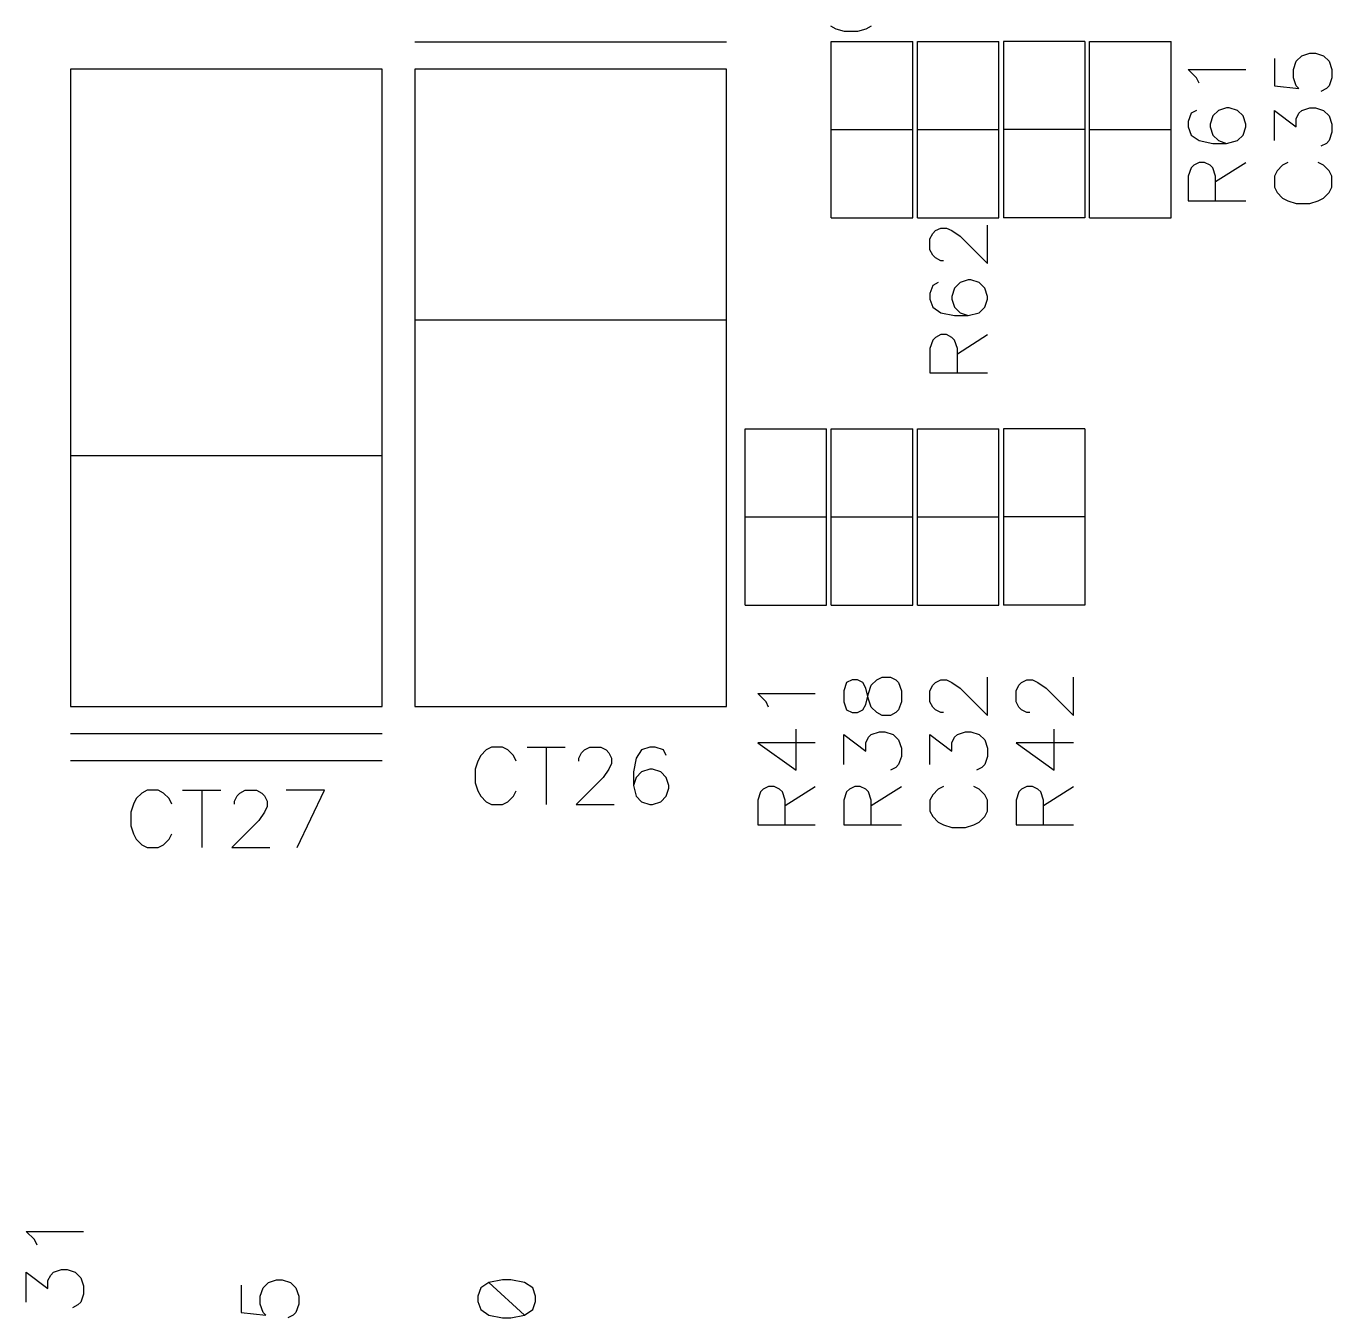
# Model space of a CAD drawing. Extents: x 295 to 953, y 10 to 290.
# Drawn here: x 602.6 to 646.9, y 133.34 to 177.17 of the extents above; entities that cross this region are included whole.
import ezdxf

# ---------------------------------------------------------------- set-up
doc = ezdxf.new("R2010")
doc.units = 0
doc.header["$LTSCALE"] = 5
doc.header["$MEASUREMENT"] = 0
doc.layers.add('DV-PEI-A6_BSK', color=2, linetype='CONTINUOUS')

msp = doc.modelspace()

# ---------------------------------------------------------------- linework, layer by layer
at = {"layer": 'DV-PEI-A6_BSK', "color": 7}
for p, q in [((629.892, 177.18), (630.073, 177.086)), ((630.073, 177.086), (630.353, 176.999)), ((630.353, 176.999), (630.815, 176.999)), ((630.815, 176.999), (631.095, 177.086)), ((631.095, 177.086), (631.282, 177.18)), ((626.363, 176.625), (615.783, 176.625)), ((629.915, 170.672), (629.915, 176.648)), ((629.915, 176.648), (632.678, 176.648)), ((632.678, 170.672), (632.678, 176.648)), ((632.836, 170.672), (632.836, 176.648)), ((632.836, 176.648), (635.599, 176.648)), ((635.599, 170.672), (635.599, 176.648)), ((635.757, 176.648), (635.757, 170.672)), ((638.52, 176.648), (635.757, 176.648)), ((638.52, 176.648), (638.52, 170.672)), ((638.678, 170.672), (638.678, 176.648)), ((638.678, 176.648), (641.441, 176.648)), ((641.441, 170.672), (641.441, 176.648)), ((644.947, 176.075), (644.947, 175.147)), ((645.595, 175.702), (645.689, 175.982)), ((645.689, 175.982), (645.876, 176.163)), ((645.876, 176.163), (646.15, 176.257)), ((646.15, 176.257), (646.337, 176.257)), ((646.337, 176.257), (646.617, 176.163)), ((646.617, 176.163), (646.804, 175.982)), ((646.804, 175.982), (646.898, 175.702)), ((604.099, 175.707), (604.099, 154.086)), ((614.679, 175.707), (604.099, 175.707)), ((614.679, 154.086), (614.679, 175.707)), ((615.783, 175.707), (615.783, 154.086)), ((626.363, 175.707), (615.783, 175.707)), ((626.363, 154.086), (626.363, 175.707)), ((642.306, 175.421), (642.026, 175.702)), ((642.026, 175.702), (643.977, 175.702)), ((645.595, 175.421), (645.595, 175.702)), ((646.898, 175.702), (646.898, 175.421)), ((642.394, 175.24), (642.306, 175.421)), ((644.947, 175.147), (645.782, 175.053)), ((645.689, 175.147), (645.595, 175.421)), ((645.782, 175.053), (645.689, 175.147)), ((646.711, 175.053), (646.524, 174.96)), ((646.804, 175.147), (646.711, 175.053)), ((646.898, 175.421), (646.804, 175.147)), ((642.119, 174.218), (642.026, 173.937)), ((642.306, 174.311), (642.119, 174.218)), ((642.861, 174.124), (642.768, 173.844)), ((643.048, 174.311), (642.861, 174.124)), ((643.323, 174.405), (643.048, 174.311)), ((643.416, 174.405), (643.323, 174.405)), ((643.696, 174.311), (643.416, 174.405)), ((643.883, 174.124), (643.696, 174.311)), ((643.977, 173.844), (643.883, 174.124)), ((644.947, 173.289), (644.947, 174.311)), ((644.947, 174.311), (645.689, 173.75)), ((645.689, 174.031), (645.782, 174.218)), ((645.782, 174.218), (645.876, 174.311)), ((645.876, 174.311), (646.15, 174.405)), ((646.15, 174.405), (646.337, 174.405)), ((646.337, 174.405), (646.617, 174.311)), ((646.617, 174.311), (646.804, 174.124)), ((646.804, 174.124), (646.898, 173.844)), ((629.915, 173.663), (632.678, 173.663)), ((632.836, 173.663), (635.599, 173.663)), ((638.52, 173.663), (635.757, 173.663)), ((638.678, 173.663), (641.441, 173.663)), ((642.026, 173.937), (642.026, 173.75)), ((642.026, 173.75), (642.119, 173.476)), ((642.768, 173.844), (642.768, 173.75)), ((642.768, 173.75), (642.861, 173.476)), ((643.883, 173.476), (643.977, 173.75)), ((643.977, 173.75), (643.977, 173.844)), ((645.689, 173.75), (645.689, 174.031)), ((646.898, 173.844), (646.898, 173.569)), ((642.119, 173.476), (642.394, 173.289)), ((642.394, 173.289), (642.861, 173.195)), ((642.861, 173.476), (643.048, 173.289)), ((643.048, 173.289), (643.323, 173.195)), ((643.323, 173.195), (643.696, 173.289)), ((643.696, 173.289), (643.883, 173.476)), ((646.804, 173.289), (646.711, 173.195)), ((646.898, 173.569), (646.804, 173.289)), ((642.861, 173.195), (643.323, 173.195)), ((646.711, 173.195), (646.524, 173.102)), ((642.119, 172.36), (642.026, 172.08)), ((642.213, 172.453), (642.119, 172.36)), ((642.394, 172.547), (642.213, 172.453)), ((642.581, 172.547), (642.394, 172.547)), ((642.768, 172.453), (642.581, 172.547)), ((642.861, 172.36), (642.768, 172.453)), ((642.955, 172.08), (642.861, 172.36)), ((642.955, 171.898), (643.977, 172.547)), ((645.227, 172.453), (645.04, 172.267)), ((645.408, 172.547), (645.227, 172.453)), ((646.617, 172.453), (646.431, 172.547)), ((646.804, 172.267), (646.617, 172.453)), ((642.026, 172.08), (642.026, 171.244)), ((642.955, 171.244), (642.955, 172.08)), ((645.04, 172.267), (644.947, 172.08)), ((644.947, 172.08), (644.947, 171.712)), ((646.898, 172.08), (646.804, 172.267)), ((646.898, 171.712), (646.898, 172.08)), ((644.947, 171.712), (645.04, 171.525)), ((645.04, 171.525), (645.227, 171.338)), ((646.617, 171.338), (646.804, 171.525)), ((646.804, 171.525), (646.898, 171.712)), ((642.026, 171.244), (643.977, 171.244)), ((645.227, 171.338), (645.408, 171.244)), ((645.408, 171.244), (645.689, 171.157)), ((645.689, 171.157), (646.15, 171.157)), ((646.15, 171.157), (646.431, 171.244)), ((646.431, 171.244), (646.617, 171.338)), ((629.915, 170.672), (632.678, 170.672)), ((632.836, 170.672), (635.599, 170.672)), ((638.52, 170.672), (635.757, 170.672)), ((638.678, 170.672), (641.441, 170.672)), ((633.263, 169.953), (633.356, 170.14)), ((633.356, 170.14), (633.45, 170.233)), ((633.45, 170.233), (633.631, 170.321)), ((633.631, 170.321), (633.818, 170.321)), ((633.818, 170.321), (634.005, 170.233)), ((634.005, 170.233), (634.285, 170.047)), ((635.214, 169.118), (635.214, 170.415)), ((633.263, 169.579), (633.263, 169.953)), ((634.285, 170.047), (635.214, 169.118)), ((633.356, 169.398), (633.263, 169.579)), ((633.45, 169.305), (633.356, 169.398)), ((633.631, 169.211), (633.45, 169.305)), ((633.724, 169.211), (633.631, 169.211)), ((633.356, 168.376), (633.263, 168.095)), ((633.543, 168.469), (633.356, 168.376)), ((634.285, 168.469), (634.098, 168.282)), ((634.56, 168.563), (634.285, 168.469)), ((634.653, 168.563), (634.56, 168.563)), ((634.933, 168.469), (634.653, 168.563)), ((635.12, 168.282), (634.933, 168.469)), ((633.263, 168.095), (633.263, 167.908)), ((633.263, 167.908), (633.356, 167.634)), ((634.098, 168.282), (634.005, 168.002)), ((634.005, 168.002), (634.005, 167.908)), ((634.005, 167.908), (634.098, 167.634)), ((635.214, 168.002), (635.12, 168.282)), ((635.12, 167.634), (635.214, 167.908)), ((635.214, 167.908), (635.214, 168.002)), ((633.356, 167.634), (633.631, 167.447)), ((634.098, 167.634), (634.285, 167.447)), ((634.933, 167.447), (635.12, 167.634)), ((626.363, 167.196), (615.783, 167.196)), ((633.631, 167.447), (634.098, 167.353)), ((634.098, 167.353), (634.56, 167.353)), ((634.285, 167.447), (634.56, 167.353)), ((634.56, 167.353), (634.933, 167.447)), ((633.45, 166.611), (633.356, 166.518)), ((633.631, 166.705), (633.45, 166.611)), ((633.818, 166.705), (633.631, 166.705)), ((634.005, 166.611), (633.818, 166.705)), ((634.098, 166.518), (634.005, 166.611)), ((634.192, 166.056), (635.214, 166.705)), ((633.356, 166.518), (633.263, 166.238)), ((633.263, 166.238), (633.263, 165.402)), ((634.192, 166.238), (634.098, 166.518)), ((634.192, 165.402), (634.192, 166.238)), ((633.263, 165.402), (635.214, 165.402)), ((626.994, 157.527), (626.994, 163.504)), ((626.994, 163.504), (629.757, 163.504)), ((629.757, 157.527), (629.757, 163.504)), ((629.915, 157.527), (629.915, 163.504)), ((629.915, 163.504), (632.678, 163.504)), ((632.678, 157.527), (632.678, 163.504)), ((632.836, 157.527), (632.836, 163.504)), ((632.836, 163.504), (635.599, 163.504)), ((635.599, 157.527), (635.599, 163.504)), ((635.757, 163.504), (635.757, 157.527)), ((638.52, 163.504), (635.757, 163.504)), ((638.52, 163.504), (638.52, 157.527)), ((604.099, 162.598), (614.679, 162.598)), ((626.994, 160.518), (629.757, 160.518)), ((629.915, 160.518), (632.678, 160.518)), ((632.836, 160.518), (635.599, 160.518)), ((638.52, 160.518), (635.757, 160.518)), ((626.994, 157.527), (629.757, 157.527)), ((629.915, 157.527), (632.678, 157.527)), ((632.836, 157.527), (635.599, 157.527)), ((638.52, 157.527), (635.757, 157.527)), ((631.457, 154.986), (631.639, 155.079)), ((631.639, 155.079), (631.919, 155.079)), ((631.919, 155.079), (632.106, 154.986)), ((635.214, 153.782), (635.214, 155.079)), ((638.135, 153.782), (638.135, 155.079)), ((630.435, 154.898), (630.342, 154.618)), ((630.342, 154.618), (630.342, 154.244)), ((630.622, 154.986), (630.435, 154.898)), ((630.803, 154.986), (630.622, 154.986)), ((630.99, 154.898), (630.803, 154.986)), ((631.084, 154.711), (630.99, 154.898)), ((631.177, 154.337), (631.084, 154.711)), ((631.177, 154.524), (631.271, 154.805)), ((631.271, 154.805), (631.457, 154.986)), ((632.106, 154.986), (632.199, 154.898)), ((632.199, 154.898), (632.293, 154.618)), ((632.293, 154.618), (632.293, 154.244)), ((633.263, 154.618), (633.356, 154.805)), ((633.263, 154.244), (633.263, 154.618)), ((633.356, 154.805), (633.45, 154.898)), ((633.45, 154.898), (633.631, 154.986)), ((633.631, 154.986), (633.818, 154.986)), ((633.818, 154.986), (634.005, 154.898)), ((634.005, 154.898), (634.285, 154.711)), ((634.285, 154.711), (635.214, 153.782)), ((636.184, 154.618), (636.277, 154.805)), ((636.184, 154.244), (636.184, 154.618)), ((636.277, 154.805), (636.371, 154.898)), ((636.371, 154.898), (636.552, 154.986)), ((636.552, 154.986), (636.739, 154.986)), ((636.739, 154.986), (636.926, 154.898)), ((636.926, 154.898), (637.206, 154.711)), ((637.206, 154.711), (638.135, 153.782)), ((627.701, 154.244), (627.421, 154.524)), ((627.421, 154.524), (629.372, 154.524)), ((627.789, 154.063), (627.701, 154.244)), ((630.342, 154.244), (630.435, 153.969)), ((631.084, 154.15), (631.177, 154.524)), ((631.271, 154.063), (631.177, 154.337)), ((632.293, 154.244), (632.199, 153.969)), ((633.356, 154.063), (633.263, 154.244)), ((636.277, 154.063), (636.184, 154.244)), ((604.099, 154.086), (614.679, 154.086)), ((615.783, 154.086), (626.363, 154.086)), ((630.435, 153.969), (630.622, 153.876)), ((630.622, 153.876), (630.803, 153.876)), ((630.803, 153.876), (630.99, 153.969)), ((630.99, 153.969), (631.084, 154.15)), ((631.457, 153.876), (631.271, 154.063)), ((631.639, 153.782), (631.457, 153.876)), ((631.919, 153.782), (631.639, 153.782)), ((632.106, 153.876), (631.919, 153.782)), ((632.199, 153.969), (632.106, 153.876)), ((633.45, 153.969), (633.356, 154.063)), ((633.631, 153.876), (633.45, 153.969)), ((633.724, 153.876), (633.631, 153.876)), ((636.371, 153.969), (636.277, 154.063)), ((636.552, 153.876), (636.371, 153.969)), ((636.645, 153.876), (636.552, 153.876)), ((628.718, 151.925), (628.718, 153.315)), ((637.481, 151.925), (637.481, 153.315)), ((604.099, 153.169), (614.679, 153.169)), ((629.372, 152.854), (627.421, 152.854)), ((627.421, 152.854), (628.718, 151.925)), ((630.342, 152.112), (630.342, 153.134)), ((630.342, 153.134), (631.084, 152.573)), ((631.084, 152.854), (631.177, 153.04)), ((631.084, 152.573), (631.084, 152.854)), ((631.177, 153.04), (631.271, 153.134)), ((631.271, 153.134), (631.545, 153.227)), ((631.545, 153.227), (631.732, 153.227)), ((631.732, 153.227), (632.012, 153.134)), ((632.012, 153.134), (632.199, 152.947)), ((632.199, 152.947), (632.293, 152.667)), ((633.263, 152.112), (633.263, 153.134)), ((633.263, 153.134), (634.005, 152.573)), ((634.005, 152.854), (634.098, 153.04)), ((634.005, 152.573), (634.005, 152.854)), ((634.098, 153.04), (634.192, 153.134)), ((634.192, 153.134), (634.466, 153.227)), ((634.466, 153.227), (634.653, 153.227)), ((634.653, 153.227), (634.933, 153.134)), ((634.933, 153.134), (635.12, 152.947)), ((635.12, 152.947), (635.214, 152.667)), ((638.135, 152.854), (636.184, 152.854)), ((636.184, 152.854), (637.481, 151.925)), ((618.021, 152.421), (617.927, 152.234)), ((618.208, 152.608), (618.021, 152.421)), ((618.389, 152.702), (618.208, 152.608)), ((618.763, 152.702), (618.389, 152.702)), ((618.944, 152.608), (618.763, 152.702)), ((619.131, 152.421), (618.944, 152.608)), ((619.224, 152.234), (619.131, 152.421)), ((619.592, 152.702), (620.889, 152.702)), ((620.241, 152.702), (620.241, 150.756)), ((621.351, 152.328), (621.444, 152.515)), ((621.444, 152.515), (621.538, 152.608)), ((621.538, 152.608), (621.719, 152.702)), ((621.719, 152.702), (622.093, 152.702)), ((622.093, 152.702), (622.274, 152.608)), ((622.274, 152.608), (622.367, 152.515)), ((622.367, 152.515), (622.461, 152.328)), ((623.477, 152.608), (623.29, 152.328)), ((623.758, 152.702), (623.477, 152.608)), ((623.939, 152.702), (623.758, 152.702)), ((624.219, 152.608), (623.939, 152.702)), ((624.313, 152.421), (624.219, 152.608)), ((632.293, 152.392), (632.199, 152.112)), ((632.293, 152.667), (632.293, 152.392)), ((635.214, 152.392), (635.12, 152.112)), ((635.214, 152.667), (635.214, 152.392)), ((604.099, 152.246), (614.679, 152.246)), ((617.927, 152.234), (617.834, 151.96)), ((617.834, 151.96), (617.834, 151.498)), ((621.351, 152.234), (621.351, 152.328)), ((622.367, 151.96), (622.18, 151.679)), ((622.461, 152.147), (622.367, 151.96)), ((622.461, 152.328), (622.461, 152.147)), ((623.29, 152.328), (623.203, 151.866)), ((623.758, 151.96), (623.477, 151.866)), ((623.845, 151.96), (623.758, 151.96)), ((624.126, 151.866), (623.845, 151.96)), ((632.106, 152.018), (631.919, 151.925)), ((632.199, 152.112), (632.106, 152.018)), ((635.027, 152.018), (634.84, 151.925)), ((635.12, 152.112), (635.027, 152.018)), ((622.18, 151.679), (621.257, 150.756)), ((623.203, 151.866), (623.203, 151.405)), ((623.29, 151.679), (623.203, 151.405)), ((623.477, 151.866), (623.29, 151.679)), ((624.313, 151.679), (624.126, 151.866)), ((624.4, 151.405), (624.313, 151.679)), ((606.524, 151.148), (606.337, 150.961)), ((606.705, 151.241), (606.524, 151.148)), ((607.079, 151.241), (606.705, 151.241)), ((607.26, 151.148), (607.079, 151.241)), ((607.447, 150.961), (607.26, 151.148)), ((607.908, 151.241), (609.205, 151.241)), ((608.557, 151.241), (608.557, 149.296)), ((609.76, 151.054), (609.854, 151.148)), ((609.854, 151.148), (610.035, 151.241)), ((610.035, 151.241), (610.409, 151.241)), ((610.409, 151.241), (610.59, 151.148)), ((610.59, 151.148), (610.683, 151.054)), ((612.716, 151.241), (611.425, 151.241)), ((611.793, 149.296), (612.716, 151.241)), ((617.834, 151.498), (617.927, 151.218)), ((617.927, 151.218), (618.021, 151.037)), ((619.131, 151.037), (619.224, 151.218)), ((623.203, 151.405), (623.29, 151.037)), ((624.313, 151.037), (624.4, 151.311)), ((624.4, 151.311), (624.4, 151.405)), ((627.514, 151.183), (627.421, 150.902)), ((627.608, 151.276), (627.514, 151.183)), ((627.789, 151.37), (627.608, 151.276)), ((627.976, 151.37), (627.789, 151.37)), ((628.163, 151.276), (627.976, 151.37)), ((628.256, 151.183), (628.163, 151.276)), ((628.35, 150.902), (628.256, 151.183)), ((628.35, 150.721), (629.372, 151.37)), ((630.435, 151.183), (630.342, 150.902)), ((630.529, 151.276), (630.435, 151.183)), ((630.71, 151.37), (630.529, 151.276)), ((630.897, 151.37), (630.71, 151.37)), ((631.084, 151.276), (630.897, 151.37)), ((631.177, 151.183), (631.084, 151.276)), ((631.271, 150.902), (631.177, 151.183)), ((631.271, 150.721), (632.293, 151.37)), ((633.356, 151.089), (633.263, 150.902)), ((633.543, 151.276), (633.356, 151.089)), ((633.724, 151.37), (633.543, 151.276)), ((634.933, 151.276), (634.747, 151.37)), ((635.12, 151.089), (634.933, 151.276)), ((635.214, 150.902), (635.12, 151.089)), ((636.277, 151.183), (636.184, 150.902)), ((636.371, 151.276), (636.277, 151.183)), ((636.552, 151.37), (636.371, 151.276)), ((636.739, 151.37), (636.552, 151.37)), ((636.926, 151.276), (636.739, 151.37)), ((637.019, 151.183), (636.926, 151.276)), ((637.113, 150.902), (637.019, 151.183)), ((637.113, 150.721), (638.135, 151.37)), ((606.243, 150.774), (606.15, 150.499)), ((606.337, 150.961), (606.243, 150.774)), ((607.54, 150.774), (607.447, 150.961)), ((609.667, 150.867), (609.76, 151.054)), ((609.667, 150.774), (609.667, 150.867)), ((610.683, 151.054), (610.777, 150.867)), ((610.777, 150.686), (610.683, 150.499)), ((610.777, 150.867), (610.777, 150.686)), ((618.021, 151.037), (618.208, 150.85)), ((618.208, 150.85), (618.389, 150.756)), ((618.389, 150.756), (618.763, 150.756)), ((618.763, 150.756), (618.944, 150.85)), ((618.944, 150.85), (619.131, 151.037)), ((621.257, 150.756), (622.554, 150.756)), ((623.29, 151.037), (623.477, 150.85)), ((623.477, 150.85), (623.758, 150.756)), ((623.758, 150.756), (623.845, 150.756)), ((623.845, 150.756), (624.126, 150.85)), ((624.126, 150.85), (624.313, 151.037)), ((627.421, 150.902), (627.421, 150.067)), ((628.35, 150.067), (628.35, 150.902)), ((630.342, 150.902), (630.342, 150.067)), ((631.271, 150.067), (631.271, 150.902)), ((633.263, 150.902), (633.263, 150.534)), ((635.214, 150.534), (635.214, 150.902)), ((636.184, 150.902), (636.184, 150.067)), ((637.113, 150.067), (637.113, 150.902)), ((606.15, 150.499), (606.15, 150.038)), ((610.496, 150.219), (609.573, 149.296)), ((610.683, 150.499), (610.496, 150.219)), ((633.263, 150.534), (633.356, 150.347)), ((633.356, 150.347), (633.543, 150.16)), ((634.933, 150.16), (635.12, 150.347)), ((635.12, 150.347), (635.214, 150.534)), ((606.15, 150.038), (606.243, 149.757)), ((606.243, 149.757), (606.337, 149.576)), ((607.447, 149.576), (607.54, 149.757)), ((627.421, 150.067), (629.372, 150.067)), ((630.342, 150.067), (632.293, 150.067)), ((633.543, 150.16), (633.724, 150.067)), ((633.724, 150.067), (634.005, 149.979)), ((634.005, 149.979), (634.466, 149.979)), ((634.466, 149.979), (634.747, 150.067)), ((634.747, 150.067), (634.933, 150.16)), ((636.184, 150.067), (638.135, 150.067)), ((606.337, 149.576), (606.524, 149.389)), ((606.524, 149.389), (606.705, 149.296)), ((606.705, 149.296), (607.079, 149.296)), ((607.079, 149.296), (607.26, 149.389)), ((607.26, 149.389), (607.447, 149.576)), ((609.573, 149.296), (610.87, 149.296)), ((602.878, 135.994), (602.598, 136.268)), ((602.598, 136.268), (604.543, 136.268)), ((602.972, 135.807), (602.878, 135.994)), ((602.598, 133.867), (602.598, 134.884)), ((602.598, 134.884), (603.34, 134.329)), ((603.34, 134.603), (603.433, 134.79)), ((603.433, 134.79), (603.527, 134.884)), ((603.527, 134.884), (603.801, 134.977)), ((603.801, 134.977), (603.988, 134.977)), ((603.988, 134.977), (604.263, 134.884)), ((604.263, 134.884), (604.45, 134.697)), ((604.45, 134.697), (604.543, 134.422)), ((603.34, 134.329), (603.34, 134.603)), ((604.543, 134.422), (604.543, 134.142)), ((609.895, 134.451), (609.895, 133.522)), ((610.543, 134.077), (610.637, 134.358)), ((610.637, 134.358), (610.824, 134.539)), ((610.824, 134.539), (611.098, 134.632)), ((611.098, 134.632), (611.285, 134.632)), ((611.285, 134.632), (611.565, 134.539)), ((611.565, 134.539), (611.752, 134.358)), ((611.752, 134.358), (611.846, 134.077)), ((618.021, 134.358), (617.927, 134.077)), ((618.295, 134.539), (618.021, 134.358)), ((618.763, 134.632), (618.295, 134.539)), ((618.295, 134.539), (619.505, 133.429)), ((619.043, 134.632), (618.763, 134.632)), ((619.505, 134.539), (619.043, 134.632)), ((619.785, 134.358), (619.505, 134.539)), ((619.879, 134.077), (619.785, 134.358)), ((604.45, 133.867), (604.356, 133.774)), ((604.543, 134.142), (604.45, 133.867)), ((610.543, 133.797), (610.543, 134.077)), ((610.637, 133.522), (610.543, 133.797)), ((611.846, 133.797), (611.752, 133.522)), ((611.846, 134.077), (611.846, 133.797)), ((617.927, 134.077), (617.927, 133.89)), ((617.927, 133.89), (618.021, 133.616)), ((619.785, 133.616), (619.879, 133.89)), ((619.879, 133.89), (619.879, 134.077)), ((604.356, 133.774), (604.175, 133.68)), ((609.895, 133.522), (610.73, 133.429)), ((610.73, 133.429), (610.637, 133.522)), ((611.659, 133.429), (611.472, 133.335)), ((611.752, 133.522), (611.659, 133.429)), ((618.021, 133.616), (618.295, 133.429)), ((618.295, 133.429), (618.763, 133.335)), ((619.043, 133.335), (619.505, 133.429)), ((619.505, 133.429), (619.785, 133.616)), ((618.763, 133.335), (619.043, 133.335))]:
    msp.add_line(p, q, dxfattribs=at)

doc.saveas('drawing.dxf')
